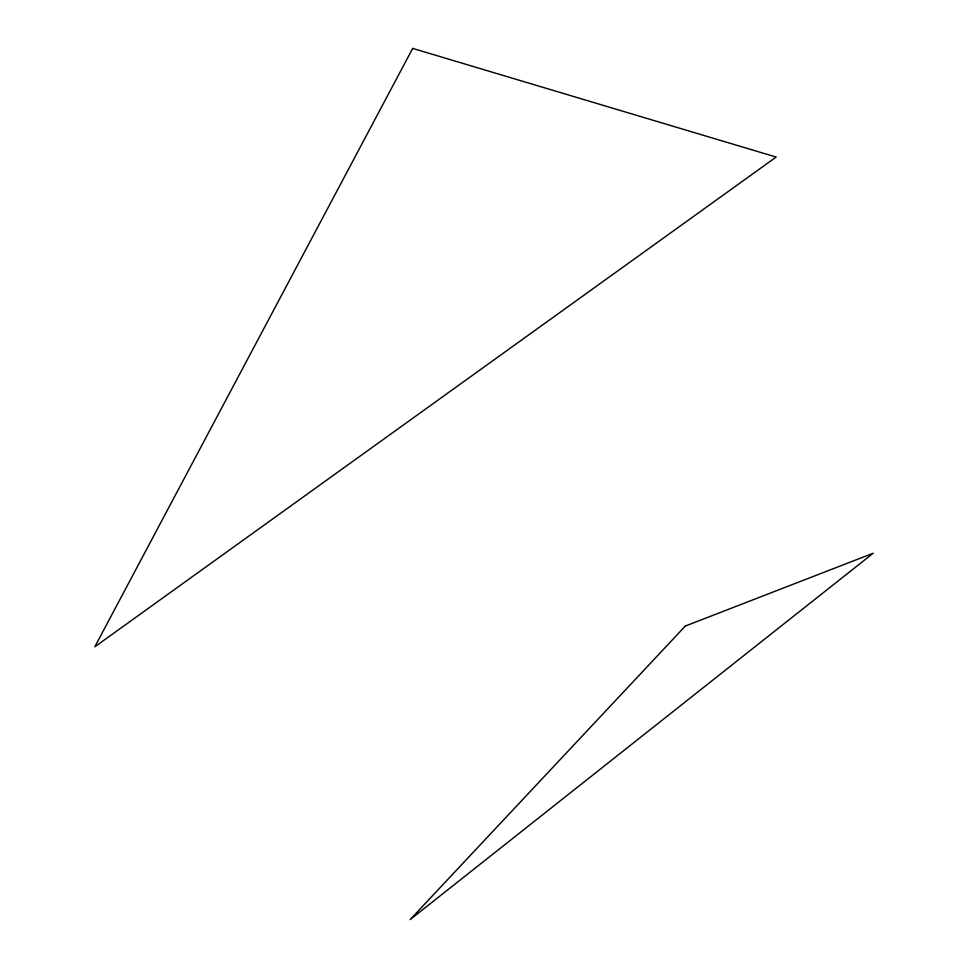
<?xml version="1.0" encoding="UTF-8"?>
<svg xmlns="http://www.w3.org/2000/svg" width="968" height="968" viewBox="0 0 968 968"><rect width="100%" height="100%" fill="white"/><g stroke="black" fill="none" stroke-linecap="round" stroke-linejoin="round"><path stroke-width="1.45" d="M412.683 48.4L94.803 646.818L776.142 157.058L412.683 48.4M685.344 626.042L410.142 919.6L873.196 553.224L685.344 626.042"/></g></svg>
